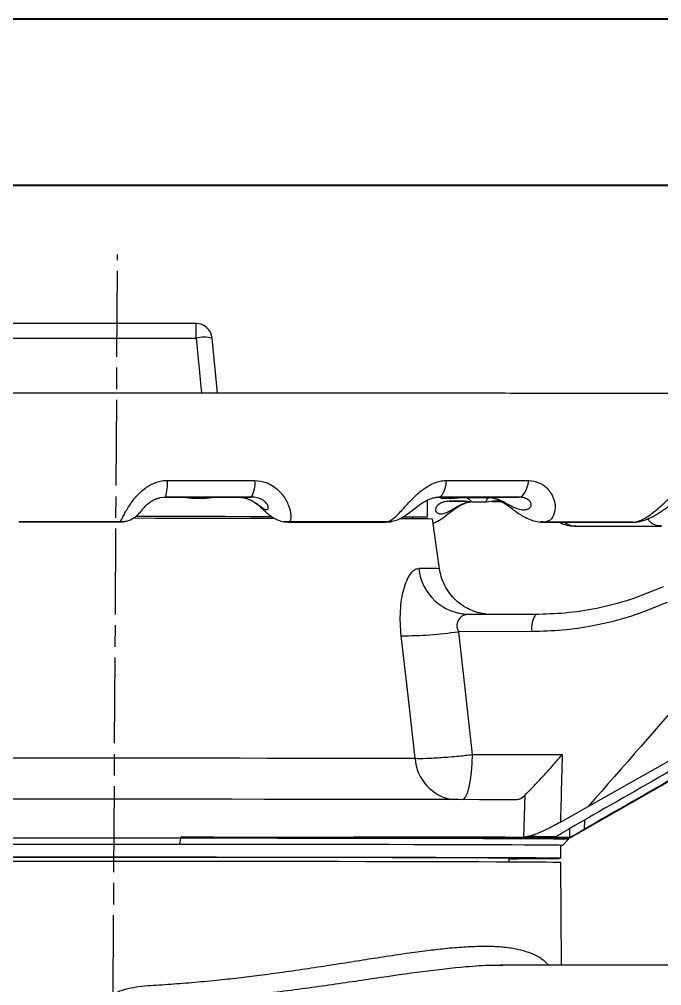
# Model space of a CAD drawing. Header units: millimetres. Extents: x 2448 to 4397, y 790 to 2168.
# Drawn here: x 3741.3 to 3831.1, y 2033.4 to 2168.4 of the extents above; entities that cross this region are included whole.
import ezdxf

# ---------------------------------------------------------------- set-up
doc = ezdxf.new("R2010")
doc.units = ezdxf.units.MM
doc.linetypes.add('AM_ISO08W050', pattern=[18, 12, -1.5, 3, -1.5])
for name, color, linetype, lineweight in [('AM_7', 4, 'AM_ISO08W050', 25), ('AM_BOR', 7, 'Continuous', 50), ('粗实线', 7, 'Continuous', 40)]:
    doc.layers.add(name, color=color, linetype=linetype, lineweight=lineweight)

# ---------------------------------------------------------------- blocks, each defined once
blk = doc.blocks.new('rA3')
at = {"layer": '粗实线'}
for p, q in [((753.384, 421.26), (333.384, 421.26)), ((748.384, 416.26), (358.384, 416.26))]:
    blk.add_line(p, q, dxfattribs=at)

msp = doc.modelspace()

# ---------------------------------------------------------------- linework, layer by layer
at = {"color": 7, "linetype": 'Continuous', "lineweight": 25}
for p, q in [((3765.97, 2125.918), (3736.292, 2125.919)), ((3765.97, 2123.888), (3765.97, 2125.918)), ((3736.292, 2123.888), (3765.97, 2123.888)), ((3765.97, 2123.888), (3766.71, 2116.185)), ((3768.949, 2116.184), (3768.21, 2123.883)), ((3761.711, 2101.674), (3760.921, 2101.582)), ((3764.2, 2101.648), (3765.32, 2101.512)), ((3765.32, 2101.512), (3767.376, 2101.511)), ((3767.376, 2101.511), (3768.495, 2101.647)), ((3771.89, 2101.65), (3773.687, 2101.671)), ((3798.299, 2098.886), (3798.299, 2101.251)), ((3800.164, 2101.494), (3802.089, 2101.492)), ((3801.35, 2101.078), (3803.725, 2101.064)), ((3802.089, 2101.492), (3803.135, 2101.627)), ((3804.579, 2100.955), (3803.565, 2101.085)), ((3806.484, 2100.956), (3804.579, 2100.955)), ((3807.494, 2101.088), (3806.484, 2100.956)), ((3806.799, 2101.628), (3811.106, 2101.648)), ((3808.558, 2101.089), (3807.494, 2101.088)), ((3755.32, 2098.207), (3755.336, 2098.198)), ((3755.993, 2098.264), (3755.348, 2098.209)), ((3778.958, 2098.2), (3778.293, 2098.258)), ((3778.926, 2098.189), (3778.842, 2098.199)), ((3792.485, 2098.19), (3792.598, 2098.181)), ((3792.493, 2098.189), (3792.833, 2098.209)), ((3793.282, 2098.25), (3792.66, 2098.191)), ((3796.328, 2098.674), (3796.3, 2098.857)), ((3799.99, 2091.66), (3799.009, 2098.641)), ((3814.751, 2098.169), (3814.101, 2098.232)), ((3814.666, 2098.16), (3814.51, 2098.169)), ((3826.804, 2098.153), (3826.972, 2098.144)), ((3826.823, 2098.163), (3827.155, 2098.172)), ((3803.667, 2085.256), (3802.824, 2085.409)), ((3804.017, 2085.301), (3803.675, 2085.212)), ((3820.787, 2058.447), (3867.161, 2084.613)), ((3812.917, 2082.866), (3802.631, 2082.862)), ((3818.391, 2054.172), (3855.319, 2075.171)), ((3811.807, 2054.174), (3811.952, 2060.004)), ((3816.901, 2056.239), (3820.787, 2058.447)), ((3820.265, 2056.545), (3820.223, 2055.26)), ((3818.205, 2054.127), (3818.202, 2055.362)), ((3763.682, 2053.143), (3763.859, 2054.045)), ((3763.859, 2054.045), (3763.859, 2054.138)), ((3812.309, 2054.233), (3811.807, 2054.174)), ((3816.342, 2054.208), (3816.263, 2054.155)), ((3817.168, 2053.002), (3818.068, 2053.902)), ((3818.068, 2053.995), (3818.391, 2054.172)), ((3818.068, 2053.903), (3818.068, 2053.996)), ((3818.205, 2054.127), (3818.306, 2054.18)), ((3816.942, 2051.203), (3816.942, 2053.003)), ((3809.742, 2050.725), (3809.742, 2051.214)), ((3817.068, 2036.255), (3816.943, 2050.66)), ((3869.218, 2036.256), (3808.477, 2036.255)), ((3808.549, 2036.256), (3808.846, 2036.246))]:
    msp.add_line(p, q, dxfattribs=at)
at = {"color": 7, "linetype": 'Continuous', "lineweight": 25, "flags": 128}
for points in [[(3761.957, 2104), (3763.494, 2104), (3765.029, 2104), (3766.562, 2103.999), (3768.094, 2103.999), (3769.625, 2103.999), (3771.153, 2103.998), (3772.679, 2103.998), (3774.203, 2103.997)], [(3799.892, 2101.657), (3800.07, 2101.699), (3800.244, 2101.822), (3800.409, 2102.023), (3800.563, 2102.297), (3800.702, 2102.639), (3800.823, 2103.04), (3800.922, 2103.491), (3800.998, 2103.983)], [(3800.998, 2103.983), (3802.451, 2103.982), (3803.898, 2103.981), (3805.34, 2103.979), (3806.777, 2103.978), (3808.208, 2103.977), (3809.633, 2103.976), (3811.052, 2103.974), (3812.465, 2103.973)], [(3811.106, 2101.648), (3811.325, 2101.69), (3811.538, 2101.813), (3811.742, 2102.013), (3811.931, 2102.288), (3812.102, 2102.629), (3812.25, 2103.03), (3812.372, 2103.482), (3812.465, 2103.973)], [(3773.687, 2101.671), (3772.197, 2101.672), (3770.704, 2101.672), (3769.21, 2101.673), (3767.713, 2101.673), (3766.215, 2101.674), (3764.715, 2101.674), (3763.214, 2101.674), (3761.711, 2101.674)], [(3768.495, 2101.647), (3767.959, 2101.647), (3767.423, 2101.647), (3766.886, 2101.647), (3766.349, 2101.648), (3765.812, 2101.648), (3765.275, 2101.648), (3764.737, 2101.648), (3764.2, 2101.648)], [(3803.135, 2101.627), (3802.635, 2101.628), (3802.134, 2101.628), (3801.633, 2101.628), (3801.131, 2101.629), (3800.628, 2101.629), (3800.124, 2101.63), (3799.797, 2101.63)], [(3811.106, 2101.648), (3809.725, 2101.649), (3808.337, 2101.65), (3806.943, 2101.652), (3805.544, 2101.653), (3804.139, 2101.654), (3802.728, 2101.655), (3801.313, 2101.656), (3799.892, 2101.657)], [(3807.313, 2101.06), (3807.561, 2101.06), (3808.652, 2101.061)], [(3757.233, 2098.744), (3760.302, 2098.743), (3764.124, 2098.741), (3767.856, 2098.738), (3771.475, 2098.735), (3774.956, 2098.731), (3776.957, 2098.728)], [(3757.603, 2098.987), (3758.826, 2098.986), (3762.648, 2098.985), (3766.391, 2098.982), (3770.029, 2098.979), (3773.538, 2098.975), (3776.541, 2098.972)], [(3794.559, 2098.685), (3795.332, 2098.681), (3796.689, 2098.673), (3797.741, 2098.665), (3798.48, 2098.657)], [(3794.983, 2098.924), (3795.739, 2098.919), (3796.853, 2098.911), (3797.655, 2098.903), (3798.138, 2098.895), (3798.299, 2098.886), (3798.138, 2098.878), (3797.655, 2098.87), (3796.853, 2098.862), (3795.739, 2098.854), (3794.97, 2098.849)], [(3798.48, 2098.657), (3798.902, 2098.648), (3799.009, 2098.641)], [(3804.017, 2085.301), (3809.314, 2085.303), (3813.475, 2085.305)], [(3796.592, 2065.17), (3795.505, 2074.754), (3794.65, 2082.285)], [(3802.631, 2082.862), (3803.711, 2073.247), (3804.559, 2065.693)], [(3804.559, 2065.693), (3804.517, 2064.437), (3804.425, 2063.24), (3804.286, 2062.145), (3804.106, 2061.191), (3803.891, 2060.412), (3803.648, 2059.836), (3803.386, 2059.483), (3803.248, 2059.394)], [(3804.559, 2065.693), (3813.514, 2065.698), (3817.149, 2065.699)], [(3735.399, 2065.222), (3739.437, 2065.224), (3743.545, 2065.226), (3747.699, 2065.227), (3751.872, 2065.227), (3756.038, 2065.226), (3760.172, 2065.225), (3764.247, 2065.223), (3768.238, 2065.22), (3772.122, 2065.217), (3775.872, 2065.213), (3779.466, 2065.209), (3782.883, 2065.203), (3786.099, 2065.198), (3789.097, 2065.192), (3791.855, 2065.185), (3794.359, 2065.178), (3796.592, 2065.17)], [(3810.643, 2059.37), (3808.261, 2059.378), (3805.586, 2059.387), (3802.63, 2059.395), (3799.411, 2059.403), (3795.942, 2059.41), (3792.244, 2059.417), (3788.333, 2059.423), (3784.231, 2059.428), (3779.958, 2059.433), (3775.536, 2059.437), (3770.988, 2059.441), (3766.337, 2059.443), (3761.606, 2059.445), (3756.82, 2059.447), (3752.003, 2059.447), (3747.181, 2059.447), (3742.376, 2059.446), (3737.615, 2059.445), (3732.92, 2059.442), (3728.318, 2059.439)], [(3725.88, 2054.037), (3730.432, 2054.041), (3735.088, 2054.044), (3739.825, 2054.046), (3744.618, 2054.047), (3749.442, 2054.047), (3754.274, 2054.047), (3759.088, 2054.046), (3763.859, 2054.045)], [(3818.068, 2053.996), (3818.004, 2054.002), (3817.634, 2054.012), (3816.936, 2054.022), (3815.914, 2054.032), (3814.572, 2054.042), (3812.917, 2054.051), (3810.957, 2054.06), (3808.702, 2054.069), (3806.162, 2054.078), (3803.351, 2054.086), (3800.281, 2054.093), (3796.968, 2054.101), (3793.428, 2054.107), (3789.678, 2054.114), (3785.737, 2054.119), (3781.623, 2054.124), (3777.358, 2054.129), (3772.961, 2054.132), (3768.454, 2054.135), (3763.859, 2054.138)], [(3763.859, 2054.045), (3768.454, 2054.042), (3772.961, 2054.039), (3777.358, 2054.035), (3781.623, 2054.031), (3785.737, 2054.026), (3789.678, 2054.021), (3793.428, 2054.014), (3796.968, 2054.008), (3800.281, 2054), (3803.351, 2053.993), (3806.162, 2053.985), (3808.702, 2053.976), (3810.957, 2053.967), (3812.917, 2053.958), (3814.572, 2053.949), (3815.914, 2053.939), (3816.936, 2053.929), (3817.634, 2053.919), (3818.004, 2053.909), (3818.068, 2053.902)], [(3816.342, 2054.208), (3815.953, 2054.211), (3815.53, 2054.215), (3815.074, 2054.218), (3814.586, 2054.221), (3814.065, 2054.224), (3813.511, 2054.227), (3812.926, 2054.23), (3812.309, 2054.233)], [(3750.792, 2053.145), (3746.229, 2053.144), (3741.687, 2053.143), (3737.188, 2053.142), (3732.754, 2053.139), (3728.406, 2053.136), (3724.165, 2053.133), (3720.051, 2053.129), (3716.083, 2053.124), (3712.281, 2053.118), (3708.662, 2053.112), (3705.244, 2053.106), (3702.043, 2053.099), (3699.074, 2053.092), (3696.352, 2053.084), (3693.889, 2053.076), (3691.698, 2053.067), (3689.788, 2053.058), (3688.168, 2053.049), (3686.847, 2053.04), (3685.831, 2053.03), (3685.125, 2053.021), (3684.731, 2053.011), (3684.642, 2053.003)], [(3763.682, 2053.143), (3758.975, 2053.144), (3754.226, 2053.145), (3749.459, 2053.145), (3744.699, 2053.145), (3739.97, 2053.144), (3735.297, 2053.142), (3730.703, 2053.139), (3726.212, 2053.136)], [(3816.942, 2053.003), (3816.854, 2053.01), (3816.46, 2053.02), (3815.754, 2053.029), (3814.737, 2053.039), (3813.417, 2053.048), (3811.797, 2053.057), (3809.887, 2053.066), (3807.696, 2053.075), (3805.233, 2053.083), (3802.511, 2053.091), (3799.542, 2053.098), (3796.341, 2053.105), (3792.923, 2053.112), (3789.304, 2053.118), (3785.502, 2053.123), (3781.534, 2053.128), (3777.42, 2053.132), (3773.178, 2053.136), (3768.831, 2053.139), (3764.397, 2053.141), (3759.898, 2053.143), (3755.356, 2053.144), (3750.792, 2053.145)], [(3816.942, 2052.991), (3817.145, 2052.999), (3817.105, 2053.009), (3816.74, 2053.019), (3816.051, 2053.029), (3815.043, 2053.038), (3813.719, 2053.048), (3812.086, 2053.057), (3810.152, 2053.066), (3807.927, 2053.075), (3805.421, 2053.084), (3802.647, 2053.092), (3799.619, 2053.099), (3796.35, 2053.106), (3792.857, 2053.113), (3789.157, 2053.119), (3785.269, 2053.124), (3781.21, 2053.129), (3777.001, 2053.134), (3772.663, 2053.137), (3768.216, 2053.14), (3763.682, 2053.143)], [(3750.792, 2051.33), (3746.473, 2051.329), (3742.176, 2051.328), (3737.926, 2051.327), (3733.744, 2051.324), (3729.653, 2051.321), (3725.675, 2051.318), (3721.831, 2051.314), (3718.142, 2051.309), (3714.626, 2051.303), (3711.304, 2051.298), (3708.192, 2051.291), (3705.308, 2051.284), (3702.666, 2051.277), (3700.281, 2051.269), (3698.166, 2051.261), (3696.331, 2051.253), (3694.787, 2051.244), (3693.542, 2051.235), (3692.602, 2051.226), (3691.972, 2051.217), (3691.657, 2051.208), (3691.657, 2051.199), (3691.842, 2051.192)], [(3750.792, 2051.345), (3746.229, 2051.344), (3741.687, 2051.343), (3737.188, 2051.342)], [(3737.663, 2050.799), (3742.167, 2050.801), (3746.712, 2050.802), (3751.277, 2050.802), (3755.84, 2050.802), (3760.378, 2050.801), (3764.871, 2050.799), (3769.296, 2050.796), (3773.634, 2050.793), (3777.863, 2050.79), (3781.962, 2050.785), (3785.913, 2050.78), (3789.697, 2050.775), (3793.295, 2050.769), (3796.691, 2050.762), (3799.868, 2050.755), (3802.811, 2050.748), (3805.507, 2050.74), (3807.941, 2050.732), (3810.104, 2050.723), (3811.983, 2050.714), (3813.571, 2050.705), (3814.86, 2050.696), (3815.843, 2050.686), (3816.517, 2050.676), (3816.877, 2050.667), (3816.943, 2050.66)], [(3809.742, 2051.139), (3810.878, 2051.144), (3812.644, 2051.153), (3814.115, 2051.162), (3815.284, 2051.171), (3816.146, 2051.181), (3816.696, 2051.191), (3816.933, 2051.2), (3816.854, 2051.21), (3816.46, 2051.22), (3815.754, 2051.229), (3814.737, 2051.239), (3813.417, 2051.248), (3811.797, 2051.257), (3809.887, 2051.266), (3807.696, 2051.275), (3805.233, 2051.283), (3802.511, 2051.291), (3799.542, 2051.298), (3796.341, 2051.305), (3792.923, 2051.312), (3789.304, 2051.318), (3785.502, 2051.323), (3781.534, 2051.328), (3777.42, 2051.332), (3773.178, 2051.336), (3768.831, 2051.339), (3764.397, 2051.341), (3759.898, 2051.343), (3755.356, 2051.344), (3750.792, 2051.345)], [(3809.742, 2051.192), (3809.928, 2051.198), (3809.928, 2051.207), (3809.612, 2051.217), (3808.983, 2051.226), (3808.043, 2051.235), (3806.798, 2051.244), (3805.254, 2051.252), (3803.419, 2051.261), (3801.304, 2051.269), (3798.919, 2051.276), (3796.277, 2051.284), (3793.393, 2051.291), (3790.281, 2051.297), (3786.959, 2051.303), (3783.443, 2051.308), (3779.754, 2051.313), (3775.91, 2051.318), (3771.932, 2051.321), (3767.841, 2051.324), (3763.659, 2051.327), (3759.408, 2051.328), (3755.112, 2051.329), (3750.792, 2051.33)]]:
    msp.add_lwpolyline(points, dxfattribs=at)
at = {"color": 7, "linetype": 'Continuous', "lineweight": 25}
for centre, radius, start, end in [((3765.97, 2123.668), 2.25, 5.48335, 89.99975), ((3767.077, 2118.094), 5.899, 78.93474, 100.81966), ((3754.99, 2103.561), 6.981, 344.31989, 3.60709), ((3770.54, 2103.589), 3.686, 328.64341, 6.35188), ((3797.587, 2013.953), 77.744, 88.22863, 90.36633), ((3804.195, 2092.443), 7.145, 186.01237, 268.57478), ((3816.11, 2083.42), 3.24, 144.41671, 189.84152), ((3794.618, 2138.236), 55.951, 270.03279, 278.23411), ((3802.839, 2065.573), 6.26, 183.69146, 260.57483), ((3818.331, 2053.991), 0.191, 71.75911, 97.754)]:
    msp.add_arc(centre, radius, start, end, dxfattribs=at)
for points, knots in [([(3896.119, 2097.933), (3896.175, 2097.939), (3896.314, 2097.955), (3896.702, 2098.014), (3897.303, 2098.14), (3898.09, 2098.369), (3899.023, 2098.75), (3900.042, 2099.319), (3901.062, 2100.089), (3902.023, 2101.064), (3902.86, 2102.234), (3903.515, 2103.561), (3903.949, 2105.003), (3904.143, 2106.543), (3904.066, 2108.102), (3903.725, 2109.599), (3903.175, 2110.94), (3902.464, 2112.113), (3901.636, 2113.111), (3900.733, 2113.933), (3899.798, 2114.582), (3898.881, 2115.066), (3898.041, 2115.399), (3897.329, 2115.607), (3896.768, 2115.728), (3896.347, 2115.796), (3896.027, 2115.834), (3895.767, 2115.858), (3895.533, 2115.874), (3895.283, 2115.886), (3894.906, 2115.899), (3894.315, 2115.912), (3893.339, 2115.927), (3892.112, 2115.941), (3890.589, 2115.955), (3888.807, 2115.968), (3886.762, 2115.981), (3884.453, 2115.994), (3881.884, 2116.007), (3879.059, 2116.019), (3875.983, 2116.031), (3872.661, 2116.043), (3869.1, 2116.054), (3865.306, 2116.065), (3861.288, 2116.076), (3857.052, 2116.086), (3852.608, 2116.096), (3847.963, 2116.106), (3843.127, 2116.115), (3838.11, 2116.123), (3832.92, 2116.131), (3827.569, 2116.139), (3822.067, 2116.146), (3816.425, 2116.153), (3810.653, 2116.159), (3804.764, 2116.164), (3798.768, 2116.169), (3792.679, 2116.173), (3786.506, 2116.177), (3780.263, 2116.18), (3773.963, 2116.183), (3767.616, 2116.184), (3761.237, 2116.186), (3754.837, 2116.186), (3748.429, 2116.187), (3742.025, 2116.186), (3735.639, 2116.185), (3729.283, 2116.183), (3722.969, 2116.181), (3716.71, 2116.178), (3710.518, 2116.175), (3704.405, 2116.171), (3698.384, 2116.166), (3692.466, 2116.161), (3686.662, 2116.155), (3680.985, 2116.149), (3675.445, 2116.142), (3670.054, 2116.134), (3664.821, 2116.126), (3659.758, 2116.118), (3654.874, 2116.109), (3650.178, 2116.1), (3645.681, 2116.09), (3641.39, 2116.08), (3637.314, 2116.069), (3633.462, 2116.058), (3629.84, 2116.047), (3626.455, 2116.036), (3623.315, 2116.024), (3620.426, 2116.011), (3617.79, 2115.999), (3615.42, 2115.986), (3613.304, 2115.973), (3612.123, 2115.964), (3611.536, 2115.96)], [0, 0, 0, 0, 0.0010918, 0.00275364, 0.00438213, 0.00630054, 0.00871632, 0.01139743, 0.01430286, 0.01743172, 0.02070869, 0.02407314, 0.02748648, 0.03092495, 0.03460763, 0.03807285, 0.04134692, 0.04445091, 0.04739237, 0.05016927, 0.05276964, 0.0551654, 0.05729546, 0.05908138, 0.06058895, 0.06205639, 0.06371606, 0.06581702, 0.06876659, 0.07325146, 0.08085549, 0.09660782, 0.11096094, 0.12617044, 0.14100345, 0.15570138, 0.1703395, 0.18494661, 0.19953593, 0.21411428, 0.22868548, 0.24325181, 0.25781472, 0.27237513, 0.28693368, 0.30149083, 0.31604688, 0.33060208, 0.34515659, 0.35971055, 0.37426407, 0.38881721, 0.40337006, 0.41792265, 0.43247503, 0.44702723, 0.46157929, 0.47613123, 0.49068307, 0.50523482, 0.51978651, 0.53433815, 0.54888975, 0.56344133, 0.57799289, 0.59254445, 0.60709602, 0.62164761, 0.63619922, 0.65075088, 0.6653026, 0.67985438, 0.69440625, 0.70895823, 0.72351033, 0.73806258, 0.75261502, 0.76716767, 0.78172057, 0.79627378, 0.81082736, 0.82538139, 0.83993597, 0.85449122, 0.86904732, 0.88360448, 0.89816301, 0.91272333, 0.92728604, 0.94185199, 0.9564225, 0.97099962, 0.98558672, 1, 1, 1, 1]), ([(3755.348, 2098.209), (3755.377, 2098.25), (3755.474, 2098.38), (3755.817, 2099.069), (3756.557, 2100.406), (3757.646, 2101.875), (3758.799, 2102.908), (3759.951, 2103.591), (3760.951, 2103.949), (3761.702, 2103.987), (3761.957, 2104)], [0, 0, 0, 0, 0.08453952, 0.27211172, 0.46132779, 0.63190629, 0.76398684, 0.82908162, 0.94187965, 1, 1, 1, 1]), ([(3774.203, 2103.997), (3774.745, 2103.94), (3775.487, 2103.861), (3776.745, 2103.268), (3777.507, 2102.63), (3778.366, 2101.583), (3779.001, 2100.4), (3779.29, 2099.063), (3779.193, 2098.368), (3779.015, 2098.241), (3778.958, 2098.2)], [0, 0, 0, 0, 0.1244108, 0.1701673, 0.3310152, 0.3662671, 0.536307, 0.7249256, 0.9119056, 1, 1, 1, 1]), ([(3792.66, 2098.191), (3792.792, 2098.232), (3793.199, 2098.357), (3794.038, 2099.055), (3795.247, 2100.392), (3796.616, 2101.86), (3797.872, 2102.892), (3799.053, 2103.575), (3800.039, 2103.932), (3800.755, 2103.97), (3800.998, 2103.983)], [0, 0, 0, 0, 0.0900119, 0.2764631, 0.4645483, 0.6341073, 0.7653982, 0.8301036, 0.9422271, 1, 1, 1, 1]), ([(3812.465, 2103.973), (3812.961, 2103.915), (3813.64, 2103.836), (3814.733, 2103.243), (3815.349, 2102.604), (3815.95, 2101.557), (3816.263, 2100.373), (3816.019, 2099.037), (3815.409, 2098.333), (3814.916, 2098.21), (3814.751, 2098.169)], [0, 0, 0, 0, 0.123714, 0.1692142, 0.329161, 0.3642157, 0.5333028, 0.7208645, 0.9067967, 1, 1, 1, 1]), ([(3827.085, 2098.153), (3827.323, 2098.194), (3828.024, 2098.315), (3829.313, 2099.021), (3830.907, 2100.357), (3832.463, 2101.824), (3833.737, 2102.856), (3834.866, 2103.538), (3835.772, 2103.894), (3836.403, 2103.932), (3836.617, 2103.944)], [0, 0, 0, 0, 0.0948284, 0.2802929, 0.4673828, 0.6360445, 0.7666403, 0.8310031, 0.942533, 1, 1, 1, 1]), ([(3755.988, 2098.263), (3756.166, 2098.3), (3756.553, 2098.38), (3757.079, 2098.631), (3757.534, 2098.932), (3757.867, 2099.227), (3758.107, 2099.482), (3758.298, 2099.712), (3758.502, 2099.967), (3758.784, 2100.31), (3759.233, 2100.748), (3759.772, 2101.138), (3760.357, 2101.442), (3760.762, 2101.534), (3760.923, 2101.57)], [0, 0, 0, 0, 0.0662036, 0.1438552, 0.2119334, 0.2701654, 0.3234679, 0.388302, 0.4751318, 0.6379079, 0.7513161, 0.8495204, 0.9403708, 1, 1, 1, 1]), ([(3761.521, 2101.652), (3761.997, 2101.651), (3762.765, 2101.649), (3763.803, 2101.648), (3764.2, 2101.648)], [0, 0, 0, 0, 0.618618, 1, 1, 1, 1]), ([(3768.495, 2101.647), (3768.913, 2101.647), (3770.144, 2101.648), (3771.221, 2101.649), (3771.887, 2101.65), (3771.89, 2101.65)], [0, 0, 0, 0, 0.338079, 0.9969543, 1, 1, 1, 1]), ([(3771.882, 2101.649), (3771.886, 2101.649), (3772.178, 2101.683), (3772.765, 2101.563), (3773.561, 2101.278), (3774.257, 2100.863), (3774.897, 2100.361), (3775.546, 2099.762), (3776.14, 2099.207), (3776.882, 2098.693), (3777.623, 2098.362), (3778.293, 2098.181), (3778.718, 2098.202), (3778.845, 2098.208)], [0, 0, 0, 0, 0.0011633, 0.1019142, 0.1856852, 0.2711266, 0.368228, 0.4947061, 0.6724292, 0.7699755, 0.8596424, 0.9581438, 1, 1, 1, 1]), ([(3771.89, 2101.65), (3772.171, 2101.631), (3772.758, 2101.591), (3773.322, 2101.376), (3773.845, 2101.131), (3774.352, 2100.829), (3774.937, 2100.395), (3775.399, 2100.059), (3775.754, 2099.895), (3775.999, 2099.936), (3776.103, 2100.172), (3776.008, 2100.563), (3775.641, 2101.029), (3775.137, 2101.352), (3774.569, 2101.573), (3774.11, 2101.664), (3773.755, 2101.67), (3773.687, 2101.671)], [0, 0, 0, 0, 0.0596903, 0.1248447, 0.1256864, 0.1898365, 0.2645939, 0.3578282, 0.4646474, 0.5728526, 0.6737642, 0.7662541, 0.8407638, 0.8993404, 0.923641, 0.9854633, 1, 1, 1, 1]), ([(3793.203, 2098.241), (3793.455, 2098.296), (3793.992, 2098.414), (3794.735, 2098.771), (3795.461, 2099.235), (3796.171, 2099.789), (3796.895, 2100.373), (3797.627, 2100.9), (3798.356, 2101.306), (3799.055, 2101.561), (3799.579, 2101.666), (3799.825, 2101.646), (3799.884, 2101.642)], [0, 0, 0, 0, 0.0983371, 0.2094819, 0.3296379, 0.4747055, 0.604735, 0.7108531, 0.8023405, 0.885287, 0.9726939, 1, 1, 1, 1]), ([(3799.101, 2097.988), (3799.33, 2098.095), (3799.849, 2098.337), (3800.634, 2098.881), (3801.43, 2099.506), (3802.273, 2100.132), (3803.015, 2100.587), (3803.712, 2100.886), (3804.193, 2101.022), (3804.407, 2101.028), (3804.442, 2101.029)], [0, 0, 0, 0, 0.1281296, 0.2899282, 0.5117863, 0.6527279, 0.7734799, 0.8788451, 0.9798267, 1, 1, 1, 1]), ([(3801.35, 2101.078), (3801.095, 2101.059), (3800.562, 2101.019), (3800.125, 2100.803), (3799.772, 2100.556), (3799.496, 2100.253), (3799.408, 2099.814), (3799.594, 2099.473), (3799.988, 2099.303), (3800.512, 2099.338), (3801.124, 2099.568), (3801.81, 2099.954), (3802.584, 2100.419), (3803.254, 2100.736), (3803.798, 2100.931), (3804.085, 2100.971), (3804.262, 2100.995)], [0, 0, 0, 0, 0.06200368, 0.1296833, 0.13055776, 0.1971941, 0.27484884, 0.37169667, 0.4826562, 0.59505569, 0.69987904, 0.7959542, 0.87335212, 0.93419947, 0.95944188, 1, 1, 1, 1]), ([(3803.565, 2101.085), (3803.234, 2101.084), (3802.267, 2101.082), (3801.684, 2101.08), (3801.352, 2101.078), (3801.35, 2101.078)], [0, 0, 0, 0, 0.3416478, 0.9969707, 1, 1, 1, 1]), ([(3803.135, 2101.627), (3803.557, 2101.627), (3804.802, 2101.627), (3806.026, 2101.628), (3806.795, 2101.628), (3806.799, 2101.628)], [0, 0, 0, 0, 0.33827, 0.9969552, 1, 1, 1, 1]), ([(3803.805, 2101.627), (3803.994, 2101.481), (3804.272, 2101.266), (3804.505, 2101.03), (3804.579, 2100.955)], [0, 0, 0, 0, 0.682457, 1, 1, 1, 1]), ([(3806.484, 2100.956), (3806.51, 2101.032), (3806.59, 2101.266), (3806.766, 2101.479), (3806.885, 2101.624)], [0, 0, 0, 0, 0.3204392, 1, 1, 1, 1]), ([(3806.799, 2101.628), (3807.064, 2101.609), (3807.619, 2101.569), (3808.189, 2101.354), (3808.747, 2101.108), (3809.321, 2100.806), (3810.102, 2100.371), (3810.852, 2100.035), (3811.558, 2099.871), (3812.176, 2099.911), (3812.639, 2100.147), (3812.861, 2100.539), (3812.742, 2101.005), (3812.377, 2101.328), (3811.907, 2101.549), (3811.499, 2101.64), (3811.169, 2101.647), (3811.106, 2101.648)], [0, 0, 0, 0, 0.0596907, 0.1248455, 0.1256871, 0.1898377, 0.2645956, 0.3578303, 0.4646495, 0.5728544, 0.6737655, 0.7662549, 0.8407641, 0.8993404, 0.9236411, 0.9854633, 1, 1, 1, 1]), ([(3806.81, 2101.619), (3806.841, 2101.622), (3807.046, 2101.639), (3807.511, 2101.55), (3808.186, 2101.308), (3808.935, 2100.899), (3809.748, 2100.342), (3810.682, 2099.648), (3811.628, 2099.006), (3812.643, 2098.498), (3813.636, 2098.221), (3814.359, 2098.106), (3814.727, 2098.163), (3814.746, 2098.166)], [0, 0, 0, 0, 0.0152334, 0.0990767, 0.1760113, 0.2537918, 0.3545601, 0.4753078, 0.6365651, 0.7598148, 0.8775574, 0.9936778, 1, 1, 1, 1]), ([(3827.307, 2098.177), (3827.365, 2098.178), (3827.783, 2098.184), (3828.556, 2098.4), (3829.616, 2098.817), (3830.654, 2099.418), (3831.62, 2100.077), (3832.496, 2100.683), (3833.244, 2101.145), (3833.887, 2101.45), (3834.361, 2101.591), (3834.639, 2101.627), (3834.714, 2101.619), (3834.719, 2101.618)], [0, 0, 0, 0, 0.0201236, 0.1464701, 0.2804193, 0.4262713, 0.5649087, 0.670778, 0.7621787, 0.8410744, 0.9133226, 0.9943781, 1, 1, 1, 1]), ([(3755.348, 2098.209), (3752.992, 2098.21), (3748.276, 2098.211), (3743.565, 2098.211), (3741.207, 2098.211)], [0, 0, 0, 0, 0.4994046, 1, 1, 1, 1]), ([(3741.225, 2098.2), (3743.572, 2098.2), (3748.274, 2098.199), (3752.98, 2098.199), (3755.336, 2098.198)], [0, 0, 0, 0, 0.499406, 1, 1, 1, 1]), ([(3741.261, 2098.186), (3741.848, 2098.186), (3744.563, 2098.186), (3749.255, 2098.187), (3753.355, 2098.186), (3755.32, 2098.186)], [0, 0, 0, 0, 0.1255304, 0.5807704, 1, 1, 1, 1]), ([(3755.336, 2098.198), (3755.534, 2098.207), (3755.758, 2098.218), (3755.968, 2098.259), (3755.993, 2098.264)], [0, 0, 0, 0, 0.8812059, 1, 1, 1, 1]), ([(3778.293, 2098.258), (3778.475, 2098.226), (3778.679, 2098.191), (3778.903, 2098.19), (3778.926, 2098.189)], [0, 0, 0, 0, 0.8940037, 1, 1, 1, 1]), ([(3778.842, 2098.18), (3779.634, 2098.18), (3782.525, 2098.179), (3787.084, 2098.177), (3790.809, 2098.174), (3792.485, 2098.173)], [0, 0, 0, 0, 0.1719378, 0.6272764, 1, 1, 1, 1]), ([(3778.926, 2098.189), (3781.293, 2098.188), (3785.892, 2098.186), (3790.407, 2098.182), (3792.598, 2098.181)], [0, 0, 0, 0, 0.5146969, 1, 1, 1, 1]), ([(3792.66, 2098.191), (3790.4, 2098.193), (3785.875, 2098.196), (3781.265, 2098.199), (3778.958, 2098.2)], [0, 0, 0, 0, 0.4994057, 1, 1, 1, 1]), ([(3792.598, 2098.181), (3792.794, 2098.19), (3793.023, 2098.201), (3793.251, 2098.244), (3793.282, 2098.25)], [0, 0, 0, 0, 0.8601109, 1, 1, 1, 1]), ([(3792.833, 2098.209), (3792.942, 2098.206), (3793.07, 2098.204), (3793.185, 2098.236), (3793.203, 2098.241)], [0, 0, 0, 0, 0.84364338, 1, 1, 1, 1]), ([(3814.101, 2098.232), (3814.254, 2098.199), (3814.429, 2098.162), (3814.64, 2098.16), (3814.666, 2098.16)], [0, 0, 0, 0, 0.8763037, 1, 1, 1, 1]), ([(3814.509, 2098.154), (3815.432, 2098.153), (3817.7, 2098.151), (3819.891, 2098.148), (3821.19, 2098.147)], [0, 0, 0, 0, 0.4068947, 1, 1, 1, 1]), ([(3814.666, 2098.16), (3816.756, 2098.157), (3820.942, 2098.153), (3824.96, 2098.147), (3826.972, 2098.144)], [0, 0, 0, 0, 0.4994081, 1, 1, 1, 1]), ([(3827.085, 2098.153), (3825.074, 2098.156), (3821.046, 2098.162), (3816.851, 2098.167), (3814.751, 2098.169)], [0, 0, 0, 0, 0.4994067, 1, 1, 1, 1]), ([(3816.7, 2098.167), (3816.897, 2098.075), (3817.405, 2097.837), (3818.185, 2097.631), (3818.77, 2097.633), (3818.992, 2097.633)], [0, 0, 0, 0, 0.2814064, 0.7272735, 1, 1, 1, 1]), ([(3817.455, 2098.151), (3817.855, 2097.927), (3818.401, 2097.621), (3818.862, 2097.623), (3818.986, 2097.623)], [0, 0, 0, 0, 0.73106184, 1, 1, 1, 1]), ([(3821.19, 2098.147), (3821.756, 2098.146), (3823.668, 2098.144), (3825.508, 2098.142), (3826.804, 2098.14)], [0, 0, 0, 0, 0.29598435, 1, 1, 1, 1]), ([(3826.972, 2098.144), (3827.154, 2098.154), (3827.367, 2098.164), (3827.596, 2098.209), (3827.63, 2098.216)], [0, 0, 0, 0, 0.8481815, 1, 1, 1, 1]), ([(3831.045, 2097.637), (3830.894, 2097.64), (3830.263, 2097.654), (3829.521, 2097.946), (3829.207, 2098.514), (3829.131, 2098.652)], [0, 0, 0, 0, 0.1927216, 0.8039222, 1, 1, 1, 1]), ([(3818.986, 2097.606), (3819.864, 2097.607), (3821.572, 2097.609), (3823.218, 2097.611), (3824.018, 2097.612)], [0, 0, 0, 0, 0.51388541, 1, 1, 1, 1]), ([(3854.157, 2096.694), (3847.946, 2089.539), (3836.854, 2076.762), (3825.696, 2064.043), (3820.787, 2058.447)], [0, 0, 0, 0, 0.5600003, 1, 1, 1, 1]), ([(3824.018, 2097.612), (3825.057, 2097.613), (3827.449, 2097.616), (3829.745, 2097.619), (3831.044, 2097.621)], [0, 0, 0, 0, 0.4339162, 1, 1, 1, 1]), ([(3794.65, 2082.285), (3794.597, 2082.877), (3794.491, 2084.055), (3794.521, 2085.769), (3794.68, 2087.37), (3794.981, 2088.809), (3795.397, 2090.026), (3795.916, 2090.951), (3796.488, 2091.581), (3796.891, 2091.657), (3797.09, 2091.695)], [0, 0, 0, 0, 0.1262166, 0.2512856, 0.3774413, 0.5006267, 0.6257798, 0.7501083, 0.8765444, 1, 1, 1, 1]), ([(3806.574, 2085.302), (3806.479, 2085.313), (3806.264, 2085.337), (3805.718, 2085.433), (3805.01, 2085.623), (3804.119, 2085.971), (3803.16, 2086.517), (3802.22, 2087.271), (3801.386, 2088.195), (3800.694, 2089.307), (3800.203, 2090.481), (3800.069, 2091.295), (3800.009, 2091.663)], [0, 0, 0, 0, 0.0458104, 0.1034231, 0.1752851, 0.2688958, 0.3877936, 0.5020752, 0.6255469, 0.7557196, 0.8895208, 1, 1, 1, 1]), ([(3831.269, 2089.125), (3829.708, 2088.482), (3826.683, 2087.234), (3822.069, 2086.072), (3817.654, 2085.383), (3814.774, 2085.304), (3813.376, 2085.265)], [0, 0, 0, 0, 0.2733047, 0.5299772, 0.7718071, 1, 1, 1, 1]), ([(3831.818, 2086.951), (3830.128, 2086.256), (3826.759, 2084.87), (3821.831, 2083.673), (3817.208, 2082.985), (3814.35, 2082.906), (3812.917, 2082.866)], [0, 0, 0, 0, 0.2800318, 0.5584059, 0.7786039, 1, 1, 1, 1]), ([(3803.675, 2085.212), (3803.556, 2085.191), (3803.21, 2085.128), (3802.789, 2084.744), (3802.514, 2084.25), (3802.416, 2083.817), (3802.443, 2083.337), (3802.567, 2083.023), (3802.631, 2082.862)], [0, 0, 0, 0, 0.1521988, 0.4444548, 0.5839196, 0.7193025, 0.8553905, 1, 1, 1, 1]), ([(3865.01, 2082.215), (3858.345, 2078.387), (3842.705, 2069.404), (3827.057, 2060.436), (3818.077, 2055.291)], [0, 0, 0, 0, 0.426145, 1, 1, 1, 1]), ([(3867.182, 2082.182), (3860.513, 2078.354), (3844.865, 2069.372), (3829.208, 2060.405), (3820.223, 2055.26)], [0, 0, 0, 0, 0.4261322, 1, 1, 1, 1]), ([(3796.592, 2065.17), (3796.592, 2065.17), (3797.013, 2065.156), (3798.08, 2065.159), (3800.232, 2065.273), (3802.491, 2065.463), (3803.948, 2065.621), (3804.559, 2065.693), (3804.559, 2065.693)], [0, 0, 0, 0, 0.000006, 0.2659715, 0.53158, 0.7971842, 0.9999942, 1, 1, 1, 1]), ([(3811.952, 2060.004), (3812.243, 2060.309), (3812.92, 2061.016), (3814.262, 2062.414), (3815.568, 2063.848), (3816.477, 2064.893), (3816.996, 2065.514), (3817.146, 2065.695), (3817.149, 2065.699)], [0, 0, 0, 0, 0.2219672, 0.5151011, 0.7160586, 0.9172065, 0.9981788, 1, 1, 1, 1]), ([(3817.149, 2065.699), (3817.094, 2063.573), (3817.011, 2060.419), (3816.928, 2057.266), (3816.901, 2056.239)], [0, 0, 0, 0, 0.6743531, 1, 1, 1, 1]), ([(3811.952, 2060.004), (3811.713, 2059.793), (3811.304, 2059.43), (3810.837, 2059.387), (3810.643, 2059.37)], [0, 0, 0, 0, 0.5828152, 1, 1, 1, 1]), ([(3816.901, 2056.239), (3816.223, 2055.872), (3814.967, 2055.194), (3813.325, 2054.499), (3812.6, 2054.309), (3812.309, 2054.233)], [0, 0, 0, 0, 0.413014, 0.7645313, 1, 1, 1, 1]), ([(3818.077, 2055.291), (3817.645, 2055.036), (3817.003, 2054.658), (3816.505, 2054.319), (3816.342, 2054.208)], [0, 0, 0, 0, 0.67290743, 1, 1, 1, 1]), ([(3818.306, 2054.18), (3818.73, 2054.416), (3819.358, 2054.766), (3820.012, 2055.139), (3820.223, 2055.26)], [0, 0, 0, 0, 0.6756176, 1, 1, 1, 1]), ([(3763.859, 2054.138), (3765.68, 2054.142), (3769.322, 2054.15), (3774.686, 2054.16), (3779.937, 2054.169), (3784.982, 2054.176), (3789.743, 2054.181), (3794.237, 2054.184), (3798.466, 2054.186), (3803.039, 2054.186), (3807.738, 2054.183), (3810.443, 2054.177), (3811.807, 2054.174)], [0, 0, 0, 0, 0.0887559, 0.1775119, 0.2688306, 0.3601493, 0.4491648, 0.5381803, 0.6297819, 0.7213835, 0.8595085, 1, 1, 1, 1]), ([(3816.263, 2054.155), (3816.744, 2054.151), (3817.709, 2054.143), (3818.039, 2054.132), (3818.205, 2054.127)], [0, 0, 0, 0, 0.4976189, 1, 1, 1, 1]), ([(3758.787, 2033.409), (3759.871, 2033.469), (3762.083, 2033.591), (3765.428, 2033.853), (3768.716, 2034.161), (3771.865, 2034.506), (3774.962, 2034.89), (3778.226, 2035.327), (3781.668, 2035.826), (3785.134, 2036.354), (3788.481, 2036.888), (3791.794, 2037.404), (3794.956, 2037.879), (3797.868, 2038.279), (3800.572, 2038.6), (3803.097, 2038.825), (3805.461, 2038.938), (3807.622, 2038.927), (3809.582, 2038.77), (3811.342, 2038.452), (3813.102, 2037.871), (3814.445, 2037.19), (3815.033, 2036.461), (3815.2, 2036.255)], [0, 0, 0, 0, 0.0405311, 0.0827178, 0.1265706, 0.1665453, 0.2053075, 0.2492998, 0.2985228, 0.3482643, 0.3978988, 0.4474321, 0.5017422, 0.5516037, 0.5970314, 0.6487641, 0.6982051, 0.7453988, 0.7965317, 0.846384, 0.8950407, 0.9702975, 1, 1, 1, 1]), ([(3808.477, 2036.224), (3808.064, 2036.232), (3806.618, 2036.258), (3803.104, 2036.001), (3797.775, 2035.402), (3791.017, 2034.421), (3783.678, 2033.336), (3775.832, 2032.293), (3767.628, 2031.402), (3761.952, 2031.067), (3759.121, 2030.9)], [0, 0, 0, 0, 0.0382091, 0.1338176, 0.2786279, 0.4225735, 0.5675812, 0.7117775, 0.8562542, 1, 1, 1, 1]), ([(3749.999, 2028.308), (3750.184, 2028.616), (3750.911, 2029.828), (3752.839, 2031.443), (3755.642, 2032.986), (3757.736, 2033.267), (3758.787, 2033.409)], [0, 0, 0, 0, 0.1017813, 0.4010164, 0.6996627, 1, 1, 1, 1])]:
    msp.add_open_spline(points, degree=3, knots=knots, dxfattribs=at)
at = {"layer": 'AM_7'}
msp.add_line((3750.791, 1419.277), (3754.99, 2135.569), dxfattribs=at)

# ---------------------------------------------------------------- block references
at = {"layer": 'AM_BOR', "xscale": 4.640625, "yscale": 4.640625, "zscale": 4.640625}
msp.add_blockref('rA3', (900.889, 213.5), dxfattribs=at)

doc.saveas('drawing.dxf')
